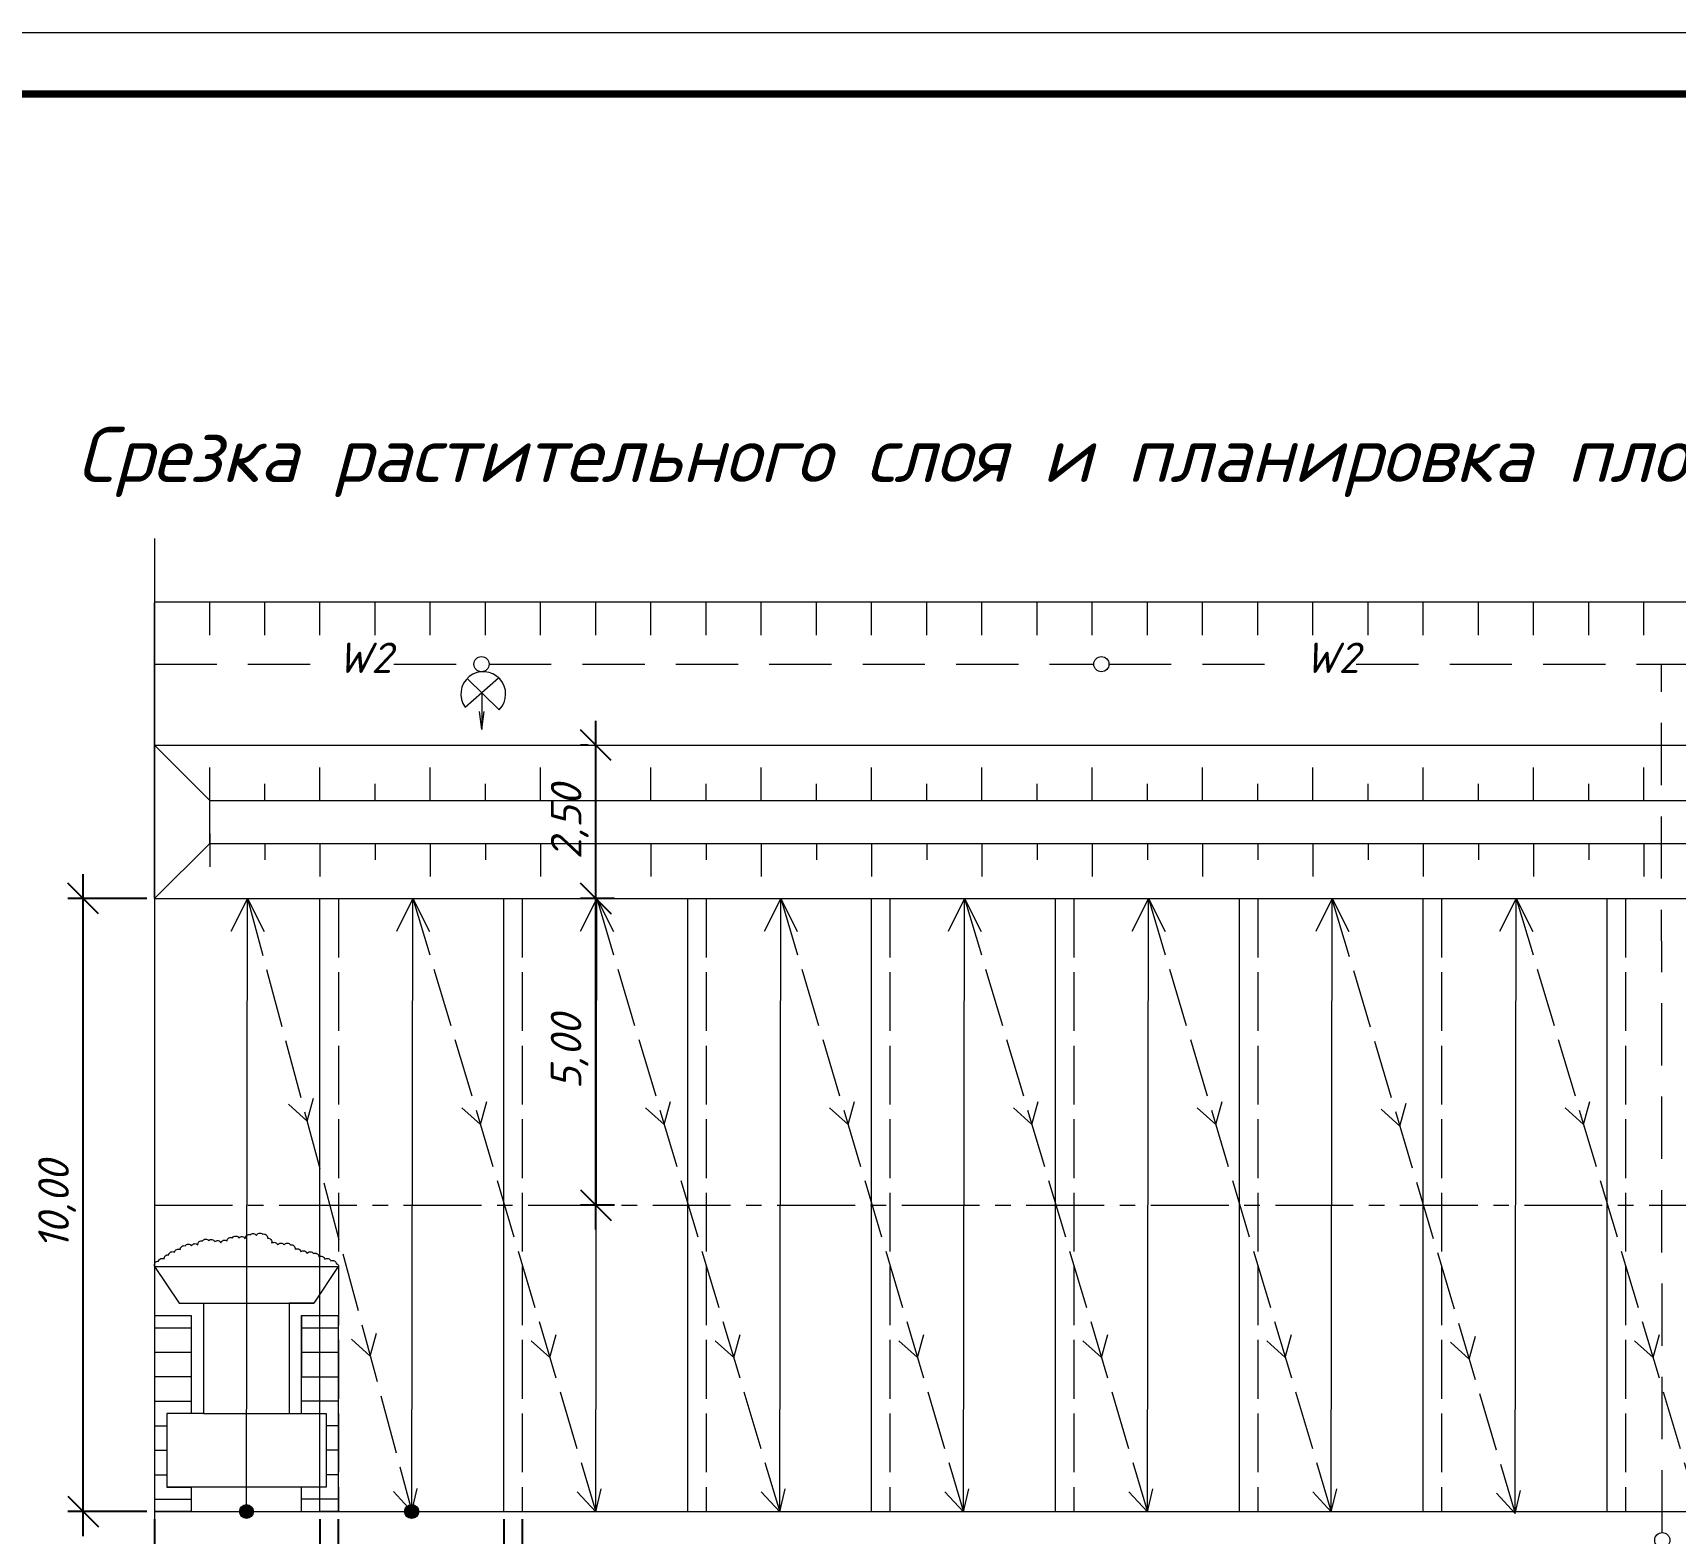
# Model space of a CAD drawing. Header units: millimetres. Extents: x 27137 to 30937, y -4667 to -569.
# Drawn here: x 28364.9 to 28498.9, y -4001.1 to -3878.8 of the extents above; entities that cross this region are included whole.
import ezdxf

# ---------------------------------------------------------------- set-up
doc = ezdxf.new("R2010")
doc.units = ezdxf.units.MM
doc.header["$LTSCALE"] = 0.4
for name, pattern in [('ACAD_ISO02W100', [15, 12, -3]), ('осевая', [50.8, 31.75, -6.35, 6.35, -6.35]), ('штриховаяX2', [38.1, 25.4, -12.7])]:
    doc.linetypes.add(name, pattern=pattern)
doc.styles.add('Isocpeur', font='isocpeui.ttf', dxfattribs={"height": 2.5})
doc.styles.get("Standard").update_dxf_attribs({"font": 'isocpeui.ttf', "height": 2.5})
doc.dimstyles.new('06', dxfattribs={"dimtxt": 2.5, "dimasz": 2.5, "dimexe": 1.25, "dimexo": 0.625, "dimtad": 1, "dimdec": 0, "dimlfac": 200, "dimtxsty": 'Standard', "dimblk": 'OBLIQUE', "dimcen": 2.5, "dimdle": 2, "dimadec": 0, "dimazin": 0, "dimtfac": 1, "dimtdec": 0, "dimtmove": 0, "dimatfit": 3, "dimldrblk": 'OBLIQUE', "dimfxl": 1, "dimarcsym": 0})

# ---------------------------------------------------------------- blocks, each defined once
blk = doc.blocks.new('_Oblique')
at = {"color": 0, "linetype": 'ByBlock', "lineweight": -2}
blk.add_line((-0.5, -0.5), (0.5, 0.5), dxfattribs=at)
blk = doc.blocks.new('*D215')
at = {"color": 0, "lineweight": -2, "transparency": 16777216}
for p, q in [((28403.37, -3999.99), (28403.37, -4011.75)), ((28404.87, -3999.99), (28404.87, -4011.75)), ((28401.37, -4010.5), (28404.87, -4010.5)), ((28404.87, -4010.5), (28415.52, -4010.5))]:
    blk.add_line(p, q, dxfattribs=at)
at = {"layer": 'Defpoints', "color": 0, "transparency": 16777216}
for p in [(28403.37, -3999.37), (28404.87, -3999.37), (28404.87, -4010.5)]:
    blk.add_point(p, dxfattribs=at)
at = {"color": 0, "lineweight": -2, "transparency": 16777216, "xscale": 2.5, "yscale": 2.5, "zscale": 2.5, "rotation": 180}
blk.add_blockref('_Oblique', (28403.37, -4010.5), dxfattribs=at)
at = {"color": 0, "lineweight": -2, "transparency": 16777216, "xscale": 2.5, "yscale": 2.5, "zscale": 2.5}
blk.add_blockref('_Oblique', (28404.87, -4010.5), dxfattribs=at)
at = {"color": 0, "lineweight": 15, "transparency": 16777216, "insert": (28412.75, -4008.38), "char_height": 2.5, "attachment_point": 5, "style": 'Isocpeur'}
blk.add_mtext('0,3', dxfattribs=at)
blk = doc.blocks.new('*D216')
at = {"color": 0, "lineweight": -2, "transparency": 16777216}
for p, q in [((28374.87, -3999.99), (28374.87, -4018.61)), ((28389.86, -3999.99), (28389.86, -4018.61)), ((28372.87, -4017.36), (28391.86, -4017.36))]:
    blk.add_line(p, q, dxfattribs=at)
at = {"layer": 'Defpoints', "color": 0, "transparency": 16777216}
for p in [(28374.87, -3999.37), (28389.86, -3999.37), (28389.86, -4017.36)]:
    blk.add_point(p, dxfattribs=at)
at = {"color": 0, "lineweight": -2, "transparency": 16777216, "xscale": 2.5, "yscale": 2.5, "zscale": 2.5, "rotation": 180}
blk.add_blockref('_Oblique', (28374.87, -4017.36), dxfattribs=at)
at = {"color": 0, "lineweight": -2, "transparency": 16777216, "xscale": 2.5, "yscale": 2.5, "zscale": 2.5}
blk.add_blockref('_Oblique', (28389.86, -4017.36), dxfattribs=at)
at = {"color": 0, "lineweight": 15, "transparency": 16777216, "insert": (28382.36, -4015.23), "char_height": 2.5, "attachment_point": 5, "style": 'Isocpeur'}
blk.add_mtext('3,00', dxfattribs=at)
blk = doc.blocks.new('*D217')
at = {"color": 0, "lineweight": -2, "transparency": 16777216}
for p, q in [((28374.87, -3999.99), (28374.87, -4010.42)), ((28388.36, -3999.99), (28388.36, -4010.42)), ((28372.87, -4009.17), (28390.36, -4009.17))]:
    blk.add_line(p, q, dxfattribs=at)
at = {"layer": 'Defpoints', "color": 0, "transparency": 16777216}
for p in [(28374.87, -3999.37), (28388.36, -3999.37), (28388.36, -4009.17)]:
    blk.add_point(p, dxfattribs=at)
at = {"color": 0, "lineweight": -2, "transparency": 16777216, "xscale": 2.5, "yscale": 2.5, "zscale": 2.5, "rotation": 180}
blk.add_blockref('_Oblique', (28374.87, -4009.17), dxfattribs=at)
at = {"color": 0, "lineweight": -2, "transparency": 16777216, "xscale": 2.5, "yscale": 2.5, "zscale": 2.5}
blk.add_blockref('_Oblique', (28388.36, -4009.17), dxfattribs=at)
at = {"color": 0, "lineweight": 15, "transparency": 16777216, "insert": (28381.61, -4007.04), "char_height": 2.5, "attachment_point": 5, "style": 'Isocpeur'}
blk.add_mtext('2,70', dxfattribs=at)
blk = doc.blocks.new('*D219')
at = {"color": 0, "lineweight": -2, "transparency": 16777216}
for p, q in [((28410.86, -3976.37), (28410.86, -3947.37)), ((28412.4, -3949.37), (28409.61, -3949.37)), ((28412.4, -3974.37), (28409.61, -3974.37))]:
    blk.add_line(p, q, dxfattribs=at)
at = {"layer": 'Defpoints', "color": 0, "transparency": 16777216}
for p in [(28410.86, -3949.37), (28413.03, -3949.37), (28413.03, -3974.37)]:
    blk.add_point(p, dxfattribs=at)
at = {"color": 0, "lineweight": -2, "transparency": 16777216, "xscale": 2.5, "yscale": 2.5, "zscale": 2.5}
for p, rotation in [((28410.86, -3949.37), 90), ((28410.86, -3974.37), 270)]:
    blk.add_blockref('_Oblique', p, dxfattribs=dict(at, rotation=rotation))
at = {"color": 0, "lineweight": 15, "transparency": 16777216, "insert": (28408.73, -3961.87), "char_height": 2.5, "attachment_point": 5, "rotation": 90, "style": 'Isocpeur'}
blk.add_mtext('5,00', dxfattribs=at)
blk = doc.blocks.new('*D220')
at = {"color": 0, "lineweight": -2, "transparency": 16777216}
for p, q in [((28410.87, -3951.37), (28410.87, -3934.87)), ((28410.24, -3936.87), (28409.62, -3936.87)), ((28410.24, -3949.37), (28409.62, -3949.37))]:
    blk.add_line(p, q, dxfattribs=at)
at = {"layer": 'Defpoints', "color": 0, "transparency": 16777216}
for p in [(28410.87, -3936.87), (28410.87, -3936.87), (28410.87, -3949.37)]:
    blk.add_point(p, dxfattribs=at)
at = {"color": 0, "lineweight": -2, "transparency": 16777216, "xscale": 2.5, "yscale": 2.5, "zscale": 2.5}
for p, rotation in [((28410.87, -3936.87), 90), ((28410.87, -3949.37), 270)]:
    blk.add_blockref('_Oblique', p, dxfattribs=dict(at, rotation=rotation))
at = {"color": 0, "lineweight": 15, "transparency": 16777216, "insert": (28408.74, -3943.12), "char_height": 2.5, "attachment_point": 5, "rotation": 90, "style": 'Isocpeur'}
blk.add_mtext('2,50', dxfattribs=at)
blk = doc.blocks.new('*D339')
at = {"color": 0, "lineweight": -2, "transparency": 16777216}
for p, q in [((28369.04, -4001.37), (28369.04, -3947.37)), ((28374.24, -3949.37), (28367.79, -3949.37)), ((28374.24, -3999.37), (28367.79, -3999.37))]:
    blk.add_line(p, q, dxfattribs=at)
at = {"layer": 'Defpoints', "color": 0, "transparency": 16777216}
for p in [(28369.04, -3949.37), (28374.87, -3949.37), (28374.87, -3999.37)]:
    blk.add_point(p, dxfattribs=at)
at = {"color": 0, "lineweight": -2, "transparency": 16777216, "xscale": 2.5, "yscale": 2.5, "zscale": 2.5}
for p, rotation in [((28369.04, -3949.37), 90), ((28369.04, -3999.37), 270)]:
    blk.add_blockref('_Oblique', p, dxfattribs=dict(at, rotation=rotation))
at = {"color": 0, "lineweight": 15, "transparency": 16777216, "insert": (28366.92, -3974.37), "char_height": 2.5, "attachment_point": 5, "rotation": 90, "style": 'Isocpeur'}
blk.add_mtext('10,00', dxfattribs=at)

msp = doc.modelspace()

# ---------------------------------------------------------------- hatches: boundary and pattern name
at = {"lineweight": 15}
h = msp.add_hatch(color=256, dxfattribs=at)
h.dxf.hatch_style = 1
h.paths.add_polyline_path([(28382.9281, -3999.368), (28382.3656, -3999.368), (28381.8031, -3999.368, 1)])
h.paths.add_polyline_path([(28382.3656, -3998.8055, 0.41421356), (28381.8031, -3999.368), (28382.3656, -3999.368)])
h = msp.add_hatch(color=256, dxfattribs=at)
h.dxf.hatch_style = 1
h.paths.add_polyline_path([(28382.0956, -3999.368, 1), (28382.6356, -3999.368)])
h.paths.add_polyline_path([(28382.3656, -3999.368), (28382.6356, -3999.368, 0.41421356), (28382.3656, -3999.098)])
h.paths.add_polyline_path([(28382.3656, -3999.368), (28382.3656, -3999.098, 0.41421356), (28382.0956, -3999.368)])
h = msp.add_hatch(color=256, dxfattribs=at)
h.dxf.hatch_style = 1
h.paths.add_polyline_path([(28382.3656, -3998.8055), (28382.3656, -3999.368), (28382.9281, -3999.368, 0.41421356)])
h = msp.add_hatch(color=256, dxfattribs=at)
h.dxf.hatch_style = 1
h.paths.add_polyline_path([(28396.3919, -3999.368), (28395.8294, -3999.368), (28395.2669, -3999.368, 1)])
h.paths.add_polyline_path([(28395.8294, -3998.8055, 0.41421356), (28395.2669, -3999.368), (28395.8294, -3999.368)])
h = msp.add_hatch(color=256, dxfattribs=at)
h.dxf.hatch_style = 1
h.paths.add_polyline_path([(28396.4281, -3999.368), (28395.8656, -3999.368), (28395.3031, -3999.368, 1)])
h.paths.add_polyline_path([(28395.8656, -3998.8055, 0.41421356), (28395.3031, -3999.368), (28395.8656, -3999.368)])
h = msp.add_hatch(color=256, dxfattribs=at)
h.dxf.hatch_style = 1
h.paths.add_polyline_path([(28395.8294, -3998.8055), (28395.8294, -3999.368), (28396.3919, -3999.368, 0.41421356)])
h = msp.add_hatch(color=256, dxfattribs=at)
h.dxf.hatch_style = 1
h.paths.add_polyline_path([(28395.8656, -3998.8055), (28395.8656, -3999.368), (28396.4281, -3999.368, 0.41421356)])

# ---------------------------------------------------------------- linework, layer by layer
at = {"lineweight": 15, "ltscale": 0.5}
for p, q in [((28374.8656, -3920.0089), (28374.8656, -4139.7965)), ((28374.8656, -3930.2538), (28374.8656, -3925.2538)), ((28374.8656, -3939.4496), (28374.8656, -3925.6846)), ((28374.8656, -3936.868), (28374.8656, -3930.618)), ((28400.2029, -3933.7548), (28402.937, -3931.3561)), ((28402.9943, -3933.9624), (28400.377, -3931.4125)), ((28401.5596, -3932.5646), (28401.5596, -3935.5756)), ((28401.5596, -3935.5756), (28401.3654, -3934.1056)), ((28401.5596, -3935.5756), (28401.751, -3934.1093)), ((28374.8656, -3949.368), (28374.8656, -3936.868)), ((28374.8656, -3936.868), (28406.2709, -3936.868)), ((28406.2709, -3936.868), (28776.0043, -3936.868)), ((28379.3656, -3944.868), (28379.3656, -3941.368)), ((28379.3656, -3941.368), (28776.0043, -3941.368)), ((28379.3656, -3944.868), (28776.0043, -3944.868)), ((28374.8656, -3949.368), (28382.4503, -3949.368)), ((28374.8656, -3949.368), (28374.8656, -3974.368)), ((28374.8656, -3949.368), (28525.2201, -3949.368)), ((28382.3656, -3999.368), (28382.4503, -3949.368)), ((28388.3656, -3999.368), (28388.3656, -3949.368)), ((28395.8656, -3999.368), (28395.9503, -3949.368)), ((28403.3656, -3999.368), (28403.3656, -3949.368)), ((28410.8656, -3999.368), (28410.9503, -3949.368)), ((28418.3656, -3999.368), (28418.3656, -3949.368)), ((28425.8656, -3999.368), (28425.9503, -3949.368)), ((28433.3656, -3999.368), (28433.3656, -3949.368)), ((28440.8656, -3999.368), (28440.9503, -3949.368)), ((28448.3656, -3999.368), (28448.3656, -3949.368)), ((28455.8656, -3999.368), (28455.9503, -3949.368)), ((28463.3656, -3999.368), (28463.3656, -3949.368)), ((28470.8656, -3999.368), (28470.9503, -3949.368)), ((28478.3656, -3999.368), (28478.3656, -3949.368)), ((28485.8656, -3999.368), (28485.9503, -3949.368)), ((28493.3656, -3999.368), (28493.3656, -3949.368)), ((28374.8656, -3974.368), (28374.8656, -3999.368)), ((28374.8656, -3983.374), (28374.8656, -3999.368)), ((28374.8656, -3983.374), (28374.8656, -3999.368)), ((28389.86, -3983.374), (28389.86, -3999.368)), ((28374.8656, -3999.368), (28909.7171, -3999.368)), ((28374.8656, -3999.368), (28374.8656, -4004.368)), ((28386.8611, -3999.368), (28389.86, -3999.368))]:
    msp.add_line(p, q, dxfattribs=at)
at = {"lineweight": 15}
for p, q in [((28374.8656, -3925.1722), (28488.3176, -3925.1722)), ((28374.8656, -3925.1722), (28379.3656, -3925.1722)), ((28374.8656, -3925.1722), (28491.8656, -3925.1722)), ((28374.8656, -3925.1722), (28909.7171, -3925.1722)), ((28379.3656, -3927.8722), (28379.3656, -3925.1722)), ((28383.8656, -3927.8722), (28383.8656, -3925.1722)), ((28388.3656, -3927.8722), (28388.3656, -3925.1722)), ((28392.8656, -3927.8722), (28392.8656, -3925.1722)), ((28397.3656, -3927.8722), (28397.3656, -3925.1722)), ((28401.8656, -3927.8722), (28401.8656, -3925.1722)), ((28406.3656, -3927.8722), (28406.3656, -3925.1722)), ((28410.8656, -3927.8722), (28410.8656, -3925.1722)), ((28410.8656, -3927.8722), (28410.8656, -3925.1722)), ((28410.8656, -3927.8722), (28410.8656, -3925.1722)), ((28415.3656, -3927.8722), (28415.3656, -3925.1722)), ((28415.3656, -3927.8722), (28415.3656, -3925.1722)), ((28419.8656, -3927.8722), (28419.8656, -3925.1722)), ((28424.3656, -3927.8722), (28424.3656, -3925.1722)), ((28428.8656, -3927.8722), (28428.8656, -3925.1722)), ((28433.3656, -3927.8722), (28433.3656, -3925.1722)), ((28437.8656, -3927.8722), (28437.8656, -3925.1722)), ((28442.3656, -3927.8722), (28442.3656, -3925.1722)), ((28446.8656, -3927.8722), (28446.8656, -3925.1722)), ((28446.8656, -3927.8722), (28446.8656, -3925.1722)), ((28451.3656, -3927.8722), (28451.3656, -3925.1722)), ((28455.8656, -3927.8722), (28455.8656, -3925.1722)), ((28460.3656, -3927.8722), (28460.3656, -3925.1722)), ((28464.8656, -3927.8722), (28464.8656, -3925.1722)), ((28469.3656, -3927.8722), (28469.3656, -3925.1722)), ((28473.8656, -3927.8722), (28473.8656, -3925.1722)), ((28478.3656, -3927.8722), (28478.3656, -3925.1722)), ((28482.8656, -3927.8722), (28482.8656, -3925.1722)), ((28482.8656, -3927.8722), (28482.8656, -3925.1722)), ((28487.3656, -3927.8722), (28487.3656, -3925.1722)), ((28487.3656, -3927.8722), (28487.3656, -3925.1722)), ((28491.8656, -3927.8722), (28491.8656, -3925.1722)), ((28496.3656, -3927.8722), (28496.3656, -3925.1722)), ((28374.8656, -3936.868), (28379.3656, -3941.368)), ((28379.3656, -3941.368), (28379.3656, -3938.668)), ((28388.3656, -3941.368), (28388.3656, -3938.668)), ((28388.3656, -3941.368), (28388.3656, -3938.668)), ((28397.3656, -3941.368), (28397.3656, -3938.668)), ((28397.3656, -3941.368), (28397.3656, -3938.668)), ((28397.3656, -3941.368), (28397.3656, -3938.668)), ((28406.3656, -3941.368), (28406.3656, -3938.668)), ((28406.3656, -3941.368), (28406.3656, -3938.668)), ((28415.3656, -3941.368), (28415.3656, -3938.668)), ((28415.3656, -3941.368), (28415.3656, -3938.668)), ((28415.3656, -3941.368), (28415.3656, -3938.668)), ((28424.3656, -3941.368), (28424.3656, -3938.668)), ((28424.3656, -3941.368), (28424.3656, -3938.668)), ((28424.3656, -3941.368), (28424.3656, -3938.668)), ((28433.3656, -3941.368), (28433.3656, -3938.668)), ((28433.3656, -3941.368), (28433.3656, -3938.668)), ((28433.3656, -3941.368), (28433.3656, -3938.668)), ((28433.3656, -3941.368), (28433.3656, -3938.668)), ((28442.3656, -3941.368), (28442.3656, -3938.668)), ((28442.3656, -3941.368), (28442.3656, -3938.668)), ((28442.3656, -3941.368), (28442.3656, -3938.668)), ((28451.3656, -3941.368), (28451.3656, -3938.668)), ((28451.3656, -3941.368), (28451.3656, -3938.668)), ((28460.3656, -3941.368), (28460.3656, -3938.668)), ((28460.3656, -3941.368), (28460.3656, -3938.668)), ((28460.3656, -3941.368), (28460.3656, -3938.668)), ((28469.3656, -3941.368), (28469.3656, -3938.668)), ((28469.3656, -3941.368), (28469.3656, -3938.668)), ((28478.3656, -3941.368), (28478.3656, -3938.668)), ((28478.3656, -3941.368), (28478.3656, -3938.668)), ((28478.3656, -3941.368), (28478.3656, -3938.668)), ((28487.3656, -3941.368), (28487.3656, -3938.668)), ((28487.3656, -3941.368), (28487.3656, -3938.668)), ((28496.3656, -3941.368), (28496.3656, -3938.668)), ((28496.3656, -3941.368), (28496.3656, -3938.668)), ((28496.3656, -3941.368), (28496.3656, -3938.668)), ((28383.8656, -3941.368), (28383.8656, -3940.018)), ((28392.8656, -3941.368), (28392.8656, -3940.018)), ((28401.8656, -3941.368), (28401.8656, -3940.018)), ((28410.8656, -3941.368), (28410.8656, -3940.018)), ((28419.8656, -3941.368), (28419.8656, -3940.018)), ((28428.8656, -3941.368), (28428.8656, -3940.018)), ((28428.8656, -3941.368), (28428.8656, -3940.018)), ((28437.8656, -3941.368), (28437.8656, -3940.018)), ((28446.8656, -3941.368), (28446.8656, -3940.018)), ((28455.8656, -3941.368), (28455.8656, -3940.018)), ((28464.8656, -3941.368), (28464.8656, -3940.018)), ((28473.8656, -3941.368), (28473.8656, -3940.018)), ((28482.8656, -3941.368), (28482.8656, -3940.018)), ((28491.8656, -3941.368), (28491.8656, -3940.018)), ((28379.3656, -3944.068), (28379.3656, -3946.768)), ((28379.3656, -3944.868), (28374.8656, -3949.368)), ((28383.8656, -3944.868), (28383.8656, -3946.218)), ((28388.3656, -3944.868), (28388.3656, -3947.568)), ((28388.3656, -3944.868), (28388.3656, -3947.568)), ((28392.8656, -3944.868), (28392.8656, -3946.218)), ((28397.3656, -3944.868), (28397.3656, -3947.568)), ((28397.3656, -3944.868), (28397.3656, -3947.568)), ((28397.3656, -3944.868), (28397.3656, -3947.568)), ((28401.8656, -3944.868), (28401.8656, -3946.218)), ((28406.3656, -3944.868), (28406.3656, -3947.568)), ((28406.3656, -3944.868), (28406.3656, -3947.568)), ((28410.8656, -3944.868), (28410.8656, -3946.218)), ((28415.3656, -3944.868), (28415.3656, -3947.568)), ((28415.3656, -3944.868), (28415.3656, -3947.568)), ((28415.3656, -3944.868), (28415.3656, -3947.568)), ((28419.8656, -3944.868), (28419.8656, -3946.218)), ((28424.3656, -3944.868), (28424.3656, -3947.568)), ((28424.3656, -3944.868), (28424.3656, -3947.568)), ((28424.3656, -3944.868), (28424.3656, -3947.568)), ((28428.8656, -3944.868), (28428.8656, -3946.218)), ((28428.8656, -3944.868), (28428.8656, -3946.218)), ((28433.3656, -3944.868), (28433.3656, -3947.568)), ((28433.3656, -3944.868), (28433.3656, -3947.568)), ((28433.3656, -3944.868), (28433.3656, -3947.568)), ((28433.3656, -3944.868), (28433.3656, -3947.568)), ((28437.8656, -3944.868), (28437.8656, -3946.218)), ((28442.3656, -3944.868), (28442.3656, -3947.568)), ((28442.3656, -3944.868), (28442.3656, -3947.568)), ((28442.3656, -3944.868), (28442.3656, -3947.568)), ((28446.8656, -3944.868), (28446.8656, -3946.218)), ((28451.3656, -3944.868), (28451.3656, -3947.568)), ((28451.3656, -3944.868), (28451.3656, -3947.568)), ((28455.8656, -3944.868), (28455.8656, -3946.218)), ((28460.3656, -3944.868), (28460.3656, -3947.568)), ((28460.3656, -3944.868), (28460.3656, -3947.568)), ((28460.3656, -3944.868), (28460.3656, -3947.568)), ((28464.8656, -3944.868), (28464.8656, -3946.218)), ((28469.3656, -3944.868), (28469.3656, -3947.568)), ((28469.3656, -3944.868), (28469.3656, -3947.568)), ((28473.8656, -3944.868), (28473.8656, -3946.218)), ((28478.3656, -3944.868), (28478.3656, -3947.568)), ((28478.3656, -3944.868), (28478.3656, -3947.568)), ((28478.3656, -3944.868), (28478.3656, -3947.568)), ((28482.8656, -3944.868), (28482.8656, -3946.218)), ((28487.3656, -3944.868), (28487.3656, -3947.568)), ((28487.3656, -3944.868), (28487.3656, -3947.568)), ((28491.8656, -3944.868), (28491.8656, -3946.218)), ((28496.3656, -3944.868), (28496.3656, -3947.568)), ((28496.3656, -3944.868), (28496.3656, -3947.568)), ((28496.3656, -3944.868), (28496.3656, -3947.568)), ((28382.4503, -3949.368), (28381.1003, -3952.068)), ((28382.4503, -3949.368), (28383.8003, -3952.068)), ((28395.9503, -3949.368), (28394.6003, -3952.068)), ((28395.9503, -3949.368), (28397.3003, -3952.068)), ((28410.9503, -3949.368), (28409.6003, -3952.068)), ((28410.9503, -3949.368), (28412.3003, -3952.068)), ((28425.9503, -3949.368), (28424.6003, -3952.068)), ((28425.9503, -3949.368), (28427.3003, -3952.068)), ((28440.9503, -3949.368), (28439.6003, -3952.068)), ((28440.9503, -3949.368), (28442.3003, -3952.068)), ((28455.9503, -3949.368), (28454.6003, -3952.068)), ((28455.9503, -3949.368), (28457.3003, -3952.068)), ((28470.9503, -3949.368), (28469.6003, -3952.068)), ((28470.9503, -3949.368), (28472.3003, -3952.068)), ((28485.9503, -3949.368), (28484.6003, -3952.068)), ((28485.9503, -3949.368), (28487.3003, -3952.068)), ((28387.3198, -3967.5169), (28387.836, -3965.6378)), ((28401.4467, -3967.8026), (28401.9629, -3965.9235)), ((28416.4467, -3967.8026), (28416.9629, -3965.9235)), ((28431.4467, -3967.8026), (28431.9629, -3965.9235)), ((28446.4467, -3967.8026), (28446.9629, -3965.9235)), ((28461.4467, -3967.8026), (28461.9629, -3965.9235)), ((28476.4464, -3967.9297), (28476.9626, -3966.0506)), ((28491.4467, -3967.8026), (28491.9629, -3965.9235)), ((28374.8656, -3979.3754), (28376.8648, -3982.3743)), ((28374.8656, -3979.3754), (28389.86, -3979.3754)), ((28374.8656, -3979.3754), (28389.86, -3979.3754)), ((28389.86, -3979.3754), (28387.8608, -3982.3743)), ((28376.8648, -3982.3743), (28387.8608, -3982.3743)), ((28376.8648, -3982.3743), (28378.8641, -3982.3743)), ((28378.8641, -3982.3743), (28378.8641, -3991.371)), ((28387.8608, -3982.3743), (28385.8615, -3982.3743)), ((28385.8615, -3982.3743), (28385.8615, -3985.2257)), ((28385.8615, -3982.3743), (28385.8615, -3991.371)), ((28385.8615, -3982.3743), (28385.8615, -3983.374)), ((28374.8656, -3983.374), (28377.8645, -3983.374)), ((28374.8656, -3984.3736), (28377.8645, -3984.3736)), ((28377.8645, -3983.374), (28377.8645, -3991.371)), ((28386.8611, -3991.371), (28386.8611, -3983.374)), ((28386.8611, -3983.374), (28389.86, -3983.374)), ((28386.8611, -3983.374), (28386.8611, -3984.3736)), ((28386.8611, -3984.3736), (28389.86, -3984.3736)), ((28386.8611, -3984.3736), (28386.8611, -3986.3728)), ((28392.4627, -3986.6852), (28392.9789, -3984.806)), ((28407.115, -3986.8142), (28407.6312, -3984.9351)), ((28422.115, -3986.8142), (28422.6312, -3984.9351)), ((28437.115, -3986.8142), (28437.6312, -3984.9351)), ((28452.115, -3986.8142), (28452.6312, -3984.9351)), ((28467.115, -3986.8142), (28467.6312, -3984.9351)), ((28482.1148, -3986.9413), (28482.631, -3985.0622)), ((28497.115, -3986.8142), (28497.6312, -3984.9351)), ((28374.8656, -3986.3728), (28377.8645, -3986.3728)), ((28377.8645, -3986.3728), (28377.8645, -3988.3721)), ((28386.8611, -3986.3728), (28389.86, -3986.3728)), ((28386.8611, -3986.3728), (28386.8611, -3988.3721)), ((28377.8645, -3988.3721), (28374.8656, -3988.3721)), ((28386.8611, -3988.3721), (28389.86, -3988.3721)), ((28374.8656, -3990.3714), (28377.8645, -3990.3714)), ((28389.86, -3990.3714), (28386.8611, -3990.3714)), ((28374.8656, -3992.3706), (28375.8652, -3992.3706)), ((28378.8641, -3991.371), (28375.8652, -3991.371)), ((28375.8652, -3991.371), (28375.8652, -3997.3688)), ((28378.8641, -3991.371), (28385.8615, -3991.371)), ((28385.8615, -3991.371), (28388.8604, -3991.371)), ((28385.8615, -3991.371), (28386.8611, -3991.371)), ((28388.8604, -3991.371), (28388.8604, -3997.3688)), ((28389.86, -3992.3706), (28388.8604, -3992.3706)), ((28374.8656, -3994.3699), (28375.8652, -3994.3699)), ((28389.86, -3994.3699), (28388.8604, -3994.3699)), ((28374.8656, -3996.3691), (28375.8652, -3996.3691)), ((28389.86, -3996.3691), (28388.8604, -3996.3691)), ((28388.8604, -3997.3688), (28375.8652, -3997.3688)), ((28375.8652, -3997.3688), (28377.8645, -3997.3688)), ((28377.8645, -3997.3688), (28377.8645, -3999.368)), ((28386.8611, -3999.368), (28386.8611, -3997.3688)), ((28395.8656, -3999.368), (28396.3064, -3997.4889)), ((28410.8655, -3999.3934), (28411.3063, -3997.5143)), ((28425.8655, -3999.3934), (28426.3063, -3997.5143)), ((28440.8655, -3999.3934), (28441.3063, -3997.5143)), ((28455.8655, -3999.3934), (28456.3063, -3997.5143)), ((28470.8655, -3999.3934), (28471.3063, -3997.5143)), ((28485.8653, -3999.5205), (28486.3061, -3997.6414)), ((28374.8656, -3998.3684), (28377.8645, -3998.3684)), ((28389.86, -3998.3684), (28386.8611, -3998.3684))]:
    msp.add_line(p, q, dxfattribs=at)
at = {"linetype": 'штриховаяX2', "lineweight": 15, "ltscale": 0.5}
for p, q in [((28374.8656, -3930.2399), (28388.3881, -3930.2399)), ((28394.3902, -3930.2399), (28400.9236, -3930.2399)), ((28402.1568, -3930.2399), (28451.4943, -3930.2399)), ((28452.7275, -3930.2399), (28467.8693, -3930.2399)), ((28472.9033, -3930.2399), (28502.1301, -3930.2399)), ((28497.8666, -4001.0853), (28497.7962, -3930.2399))]:
    msp.add_line(p, q, dxfattribs=at)
at = {"linetype": 'ACAD_ISO02W100', "lineweight": 15}
for p, q in [((28382.4503, -3949.368), (28395.8656, -3999.368)), ((28389.8656, -3949.368), (28389.8656, -3999.368)), ((28395.9503, -3949.368), (28410.8655, -3999.3934)), ((28404.8656, -3949.368), (28404.8656, -3999.368)), ((28410.9503, -3949.368), (28425.8655, -3999.3934)), ((28419.8656, -3949.368), (28419.8656, -3999.368)), ((28425.9503, -3949.368), (28440.8655, -3999.3934)), ((28434.8656, -3949.368), (28434.8656, -3999.368)), ((28440.9503, -3949.368), (28455.8655, -3999.3934)), ((28449.8656, -3949.368), (28449.8656, -3999.368)), ((28455.9503, -3949.368), (28470.8655, -3999.3934)), ((28464.8656, -3949.368), (28464.8656, -3999.368)), ((28470.9501, -3949.4951), (28485.8653, -3999.5205)), ((28479.8656, -3949.368), (28479.8656, -3999.368)), ((28485.9503, -3949.368), (28500.8655, -3999.3934)), ((28494.8656, -3949.368), (28494.8656, -3999.368)), ((28387.3198, -3967.5169), (28385.8046, -3966.1395)), ((28401.4467, -3967.8026), (28399.9315, -3966.4252)), ((28416.4467, -3967.8026), (28414.9315, -3966.4252)), ((28431.4467, -3967.8026), (28429.9315, -3966.4252)), ((28446.4467, -3967.8026), (28444.9315, -3966.4252)), ((28461.4467, -3967.8026), (28459.9315, -3966.4252)), ((28476.4464, -3967.9297), (28474.9313, -3966.5523)), ((28491.4467, -3967.8026), (28489.9315, -3966.4252)), ((28392.4627, -3986.6852), (28390.9476, -3985.3078)), ((28407.115, -3986.8142), (28405.5999, -3985.4368)), ((28422.115, -3986.8142), (28420.5999, -3985.4368)), ((28437.115, -3986.8142), (28435.5999, -3985.4368)), ((28452.115, -3986.8142), (28450.5999, -3985.4368)), ((28467.115, -3986.8142), (28465.5999, -3985.4368)), ((28482.1148, -3986.9413), (28480.5997, -3985.5639)), ((28497.115, -3986.8142), (28495.5999, -3985.4368)), ((28395.8656, -3999.368), (28394.3504, -3997.7285)), ((28410.8655, -3999.3934), (28409.3504, -3997.7539)), ((28425.8655, -3999.3934), (28424.3504, -3997.7539)), ((28440.8655, -3999.3934), (28439.3504, -3997.7539)), ((28455.8655, -3999.3934), (28454.3504, -3997.7539)), ((28470.8655, -3999.3934), (28469.3504, -3997.7539)), ((28485.8653, -3999.5205), (28484.3502, -3997.881))]:
    msp.add_line(p, q, dxfattribs=at)
at = {"linetype": 'осевая', "lineweight": 15, "ltscale": 0.5}
for p, q in [((28374.8656, -3974.368), (28776.0043, -3974.368)), ((28410.8656, -3999.368), (28410.8656, -3993.7583)), ((28377.8645, -3999.368), (28374.8656, -3999.368)), ((28389.8656, -3999.368), (28388.3656, -3999.368)), ((28388.3656, -3999.368), (28395.8656, -3999.368)), ((28403.3656, -3999.368), (28478.3656, -3999.368)), ((28403.3656, -3999.368), (28410.8656, -3999.368))]:
    msp.add_line(p, q, dxfattribs=at)
at = {"linetype": 'ACAD_ISO02W100', "lineweight": 15, "ltscale": 0.5}
msp.add_line((28374.8656, -3999.368), (28389.8656, -3999.368), dxfattribs=at)
at = {"color": 7, "lineweight": 15}
for points in [[(28327.3799, -4472.756), (29168.3799, -4472.756), (29168.3799, -3878.756), (28327.3799, -3878.756)], [(28347.3799, -4467.756), (29163.3799, -4467.756), (29163.3799, -3883.756), (28347.3799, -3883.756)]]:
    msp.add_lwpolyline(points, close=True, dxfattribs=at)
at = {"lineweight": 15, "const_width": 0.6}
msp.add_lwpolyline([(28347.3799, -3883.756), (29163.3799, -3883.756), (29163.3799, -4467.756), (28347.3799, -4467.756)], dxfattribs=at)
at = {"lineweight": 15}
msp.add_lwpolyline([(28374.8641, -3979.3447, -0.52056705), (28375.1797, -3978.9504, -0.52056705), (28375.1797, -3978.9504, -0.52056705), (28375.6532, -3978.7664, -0.52056705), (28375.6532, -3978.7664, -0.52056705), (28376.0214, -3978.4246, -0.52056705), (28376.0214, -3978.4246, -0.52056705), (28376.4949, -3978.2143, -0.52056705), (28376.4949, -3978.2143, -0.52056705), (28376.9684, -3978.0041, -0.52056705), (28376.9684, -3978.0041, -0.52056705), (28377.3629, -3977.6886, -0.52056705), (28377.3629, -3977.6886, -0.52056705), (28377.889, -3977.6886, -0.52056705), (28377.889, -3977.6886, -0.52056705), (28378.3888, -3977.6098, -0.52056705), (28378.3888, -3977.6098, -0.52056705), (28378.7834, -3977.2943, -0.52056705), (28378.7834, -3977.2943, -0.52056705), (28379.2831, -3977.268, -0.52056705), (28379.2831, -3977.268, -0.52056705), (28379.7829, -3977.3469, -0.52056705), (28379.7829, -3977.3469, -0.52056705), (28380.2827, -3977.452, -0.52056705), (28380.2827, -3977.452, -0.52056705), (28380.7825, -3977.2943, -0.52056705), (28380.7825, -3977.2943, -0.52056705), (28381.2296, -3977.0315, -0.52056705), (28381.2296, -3977.0315, -0.52056705), (28381.7557, -3977.0315, -0.52056705), (28381.7557, -3977.0315, -0.52056705), (28382.2555, -3977.1103, -0.52056705), (28382.2555, -3977.1103, -0.52056705), (28382.6763, -3976.7949, -0.52056705), (28382.6763, -3976.7949, -0.52056705), (28383.1761, -3976.8474, -0.52056705), (28383.1761, -3976.8474, -0.52056705), (28383.6759, -3976.7423, -0.52056705), (28383.6759, -3976.7423, -0.52056705), (28384.0968, -3977.0577, -0.52056705), (28384.0968, -3977.0577, -0.52056705), (28384.4124, -3977.4783, -0.52056705), (28384.4124, -3977.4783, -0.52056705), (28384.9122, -3977.6098, -0.52056705), (28384.9122, -3977.6098, -0.52056705), (28385.4383, -3977.6098, -0.52056705), (28385.4383, -3977.6098, -0.52056705), (28385.9644, -3977.6098, -0.52056705), (28385.9644, -3977.6098, -0.52056705), (28386.3326, -3977.9778, -0.52056705), (28386.3326, -3977.9778, -0.52056705), (28386.8061, -3978.1618, -0.52056705), (28386.8061, -3978.1618, -0.52056705), (28387.3059, -3978.3195, -0.52056705), (28387.3059, -3978.3195, -0.52056705), (28387.8319, -3978.3195, -0.52056705), (28387.8319, -3978.3195, -0.52056705), (28388.2791, -3978.5824, -0.52056705), (28388.2791, -3978.5824, -0.52056705), (28388.7526, -3978.7927, -0.52056705), (28388.7526, -3978.7927, -0.52056705), (28389.2524, -3978.9241, -0.52056705), (28389.2524, -3978.9241, -0.52056705), (28389.6995, -3979.1607, -0.52056705), (28389.6995, -3979.1607, -0.52056705), (28389.8837, -3979.3972)], format="xyb", dxfattribs=at)
at = {"lineweight": 15, "ltscale": 0.5}
for centre in [(28401.5402, -3930.2491), (28452.1109, -3930.2491), (28497.8672, -4001.702)]:
    msp.add_circle(centre, 0.6167, dxfattribs=at)
at = {"lineweight": 15}
for centre, radius in [((28382.3656, -3999.368), 0.5625), ((28382.3656, -3999.368), 0.27), ((28395.8294, -3999.368), 0.5625), ((28395.8656, -3999.368), 0.5625)]:
    msp.add_circle(centre, radius, dxfattribs=at)
at = {"lineweight": 15, "ltscale": 0.5}
msp.add_arc((28401.6857, -3932.6874), 1.8271, 315.74633, 215.748105, dxfattribs=at)

# ---------------------------------------------------------------- texts
at = {"lineweight": 15, "insert": (28443.1574, -3916.6151), "char_height": 4.5, "attachment_point": 8, "style": 'Isocpeur'}
msp.add_mtext_dynamic_manual_height_columns('Срезка растительного слоя и планировка площадей', width=148.56988, gutter_width=12.5, heights=[0], dxfattribs=at)
at = {"linetype": 'штриховаяX2', "lineweight": 15, "char_height": 2.48181, "attachment_point": 1, "style": 'Isocpeur'}
for insert in [(28389.7722, -3928.487), (28468.6846, -3928.487)]:
    msp.add_mtext_dynamic_manual_height_columns('W2', width=3.719358, gutter_width=12.5, heights=[0], dxfattribs=dict(at, insert=insert))

# ---------------------------------------------------------------- dimensions: what is measured, and where the dimension line sits
at = {"lineweight": 15}
for p1, p2, distance, text, picture, middle in [((28410.8656, -3949.368), (28410.8656, -3936.868), 0, '2,50', '*D220', (28408.7406, -3943.118)), ((28374.8656, -3999.368), (28374.8656, -3949.368), 5.8216, '10,00', '*D339', (28366.919, -3974.368)), ((28413.0291, -3974.368), (28413.0291, -3949.368), 2.1723, '5,00', '*D219', (28408.7318, -3961.868)), ((28374.8656, -3999.368), (28389.86, -3999.368), -17.9911, '3,00', '*D216', (28382.3628, -4015.2341)), ((28374.8656, -3999.368), (28388.3606, -3999.368), -9.7988, '2,70', '*D217', (28381.6131, -4007.0418))]:
    dim = msp.add_aligned_dim(p1=p1, p2=p2, distance=distance, text=text, dimstyle='06', override={"dimtxsty": 'Isocpeur'}, dxfattribs=at)
    dim.commit()
    dim.dimension.update_dxf_attribs({"geometry": picture, "text_midpoint": middle})
dim = msp.add_linear_dim(base=(28404.8656, -4010.5018), p1=(28403.3656, -3999.368), p2=(28404.8656, -3999.368), angle=0, text='0,3', dimstyle='06', override={"dimtxsty": 'Isocpeur'}, dxfattribs=at)
dim.commit()
dim.dimension.update_dxf_attribs({"geometry": '*D215', "text_midpoint": (28412.7534, -4010.5018), "dimtype": 161})

doc.saveas('drawing.dxf')
